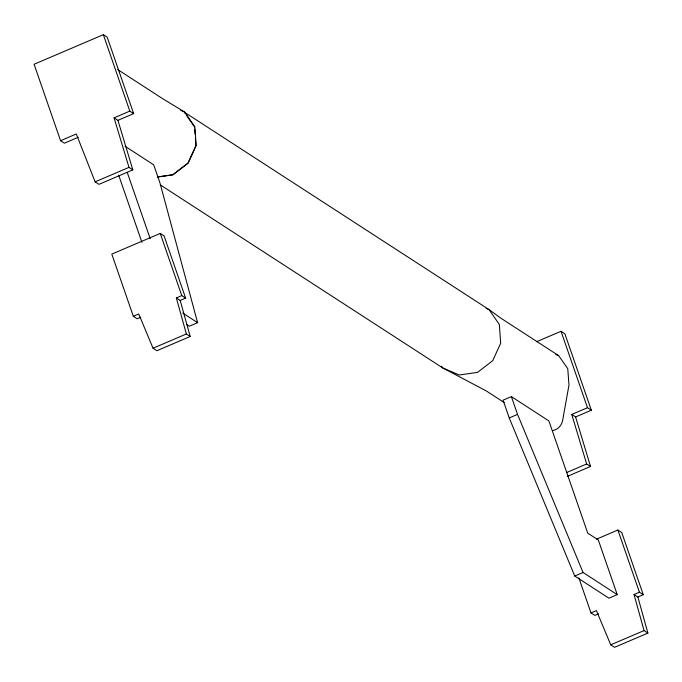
<?xml version="1.0" encoding="UTF-8"?>
<svg xmlns="http://www.w3.org/2000/svg" width="682" height="682" viewBox="0 0 682 682"><rect width="100%" height="100%" fill="white"/><g stroke="black" fill="none" stroke-linecap="round" stroke-linejoin="round"><path stroke-width="1.02" d="M195.887 145.667L187.908 163.194L172.742 174.831L157.508 177.039M133.655 113.613L129.81 111.115L114.065 117.841L117.918 120.339L133.655 113.613L107.185 37.178L103.34 34.68L34.1 64.27L60.57 140.697L64.415 143.194L78.302 137.261M60.57 140.697L76.307 133.979L95.122 181.855L98.967 184.345L132.837 169.878L117.918 120.339M95.122 181.855L128.983 167.38L132.837 169.878M185.615 298.094L181.77 295.596L176.331 297.923L180.176 300.412L185.615 298.094L164.081 235.912L160.236 233.423L111.797 254.113L133.331 316.295L137.176 318.784L140.782 317.249M133.331 316.295L138.736 313.984L153.049 348.229L156.894 350.719L190.218 336.482L180.176 300.412M125.138 146.306L153.706 164.822L159.869 182.597L197.601 322.68L189.298 326.235L186.663 324.53M153.049 348.229L186.374 333.992L190.218 336.482M536.649 341.699L561.022 331.282L564.875 333.771L591.337 410.206L575.599 416.932L571.755 414.443L587.492 407.717L591.337 410.206M511.381 396.617L503.077 400.163L509.232 417.947L574.738 576.026L608.932 598.182L617.236 594.636L598.319 539.991L587.739 533.136L548.882 420.922L511.381 396.617L517.544 414.4L583.05 572.479L617.236 594.636M509.232 417.947L517.544 414.4M566.35 472.66L586.673 463.982L590.518 466.471L567.296 476.394M596.579 539.13L617.892 530.025L621.737 532.523L643.271 594.704L637.866 597.014L634.021 594.516L639.426 592.206L643.271 594.704M574.738 576.026L583.05 572.479M578.83 577.799L590.987 612.905L596.418 610.586L610.731 644.822L614.576 647.32L647.9 633.084L637.866 597.014M598.455 613.851L594.832 615.394L590.987 612.905M610.731 644.822L644.055 630.586L647.9 633.084M157.806 176.911L173.04 174.703L188.206 163.058L196.194 145.539L194.856 126.835L184.558 111.959L162.87 98.822L117.602 69.487M555.804 354.444L558.703 355.672L567.756 368.681L568.984 385.057L562.624 420.504A11.884 11.031 -57.1 0 1 552.932 430.564M180.679 110.296L184.558 111.959M486.147 308.366L489.054 309.619L501.014 318.289L558.703 355.672M504.168 402.525L486.419 391.025L442.754 367.948L160.313 184.899M182.699 313.021L197.601 322.68M441.544 366.191L442.754 367.948L459.259 375.006L477.536 372.363L492.702 360.718L500.682 343.199L499.352 324.496L489.054 309.619L184.259 112.087L185.47 113.834M186.68 115.59L194.558 126.963M561.022 331.282L587.492 407.717M617.892 530.025L639.426 592.206M103.34 34.68L129.81 111.115M160.236 233.423L181.77 295.596M127.312 172.58L150.21 238.709M118.659 175.129L141.899 242.255M575.599 416.932L590.518 466.471M571.755 414.443L586.673 463.982M114.065 117.841L128.983 167.38M634.021 594.516L644.055 630.586M176.331 297.923L186.374 333.992M194.702 129.043L195.078 134.235M195.367 138.395L195.819 144.627"/></g></svg>
